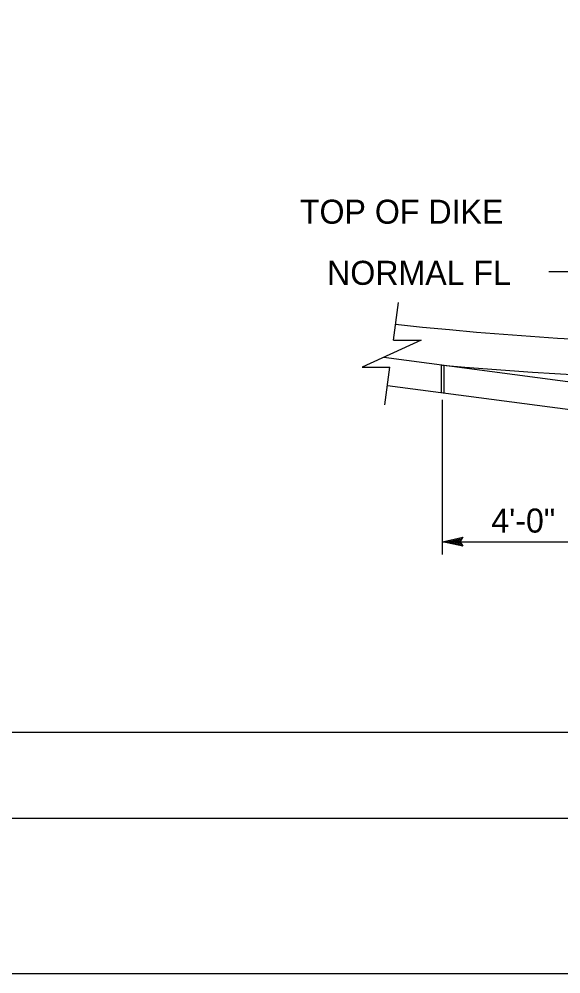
# Model space of a CAD drawing. Extents: x -894 to 866, y -476 to 714.
# Drawn here: x -217.4 to -59.5, y -476.4 to -198.4 of the extents above; entities that cross this region are included whole.
import ezdxf

# ---------------------------------------------------------------- set-up
doc = ezdxf.new("R2010")
doc.units = 0
for name, color, linetype in [('10 Sheet Format', 7, 'Continuous'), ('56 Stage 3 Anno', 7, 'Continuous'), ('57 Undefined', 7, 'Continuous'), ('60 Nongeo Data', 7, 'Continuous')]:
    doc.layers.add(name, color=color, linetype=linetype)

msp = doc.modelspace()

# ---------------------------------------------------------------- linework, layer by layer
at = {"layer": '10 Sheet Format'}
for p, q in [((-438.75, -406.04), (199.07, -406.04)), ((-863.43, -431.04), (836.58, -431.04))]:
    msp.add_line(p, q, dxfattribs=at)
for points in [[(-894.04, 713.56), (865.96, 713.56), (865.96, -476.44), (-894.04, -476.44)], [(-863.43, -431.04), (836.58, -431.04), (836.58, 668.96), (-863.43, 668.96)]]:
    msp.add_lwpolyline(points, close=True, dxfattribs=at)
at = {"layer": '56 Stage 3 Anno'}
for p, q in [((-63.02, -271.82), (-53.97, -271.82)), ((-94.03, -354.29), (-94.03, -309.22)), ((-94.03, -350.56), (-88.03, -349.23)), ((-92.64, -350.56), (-88.27, -349.59)), ((-91.27, -350.56), (-88.44, -349.94)), ((-89.89, -350.56), (-88.68, -350.3)), ((-88.03, -349.23), (-88.83, -350.56)), ((-88.03, -349.23), (-88.03, -349.23)), ((-94.03, -350.56), (-55.79, -350.56)), ((-88.03, -351.9), (-94.03, -350.56)), ((-94.03, -350.56), (-94.03, -350.56)), ((-88.25, -351.54), (-92.65, -350.56)), ((-88.48, -351.18), (-91.27, -350.56)), ((-88.66, -350.84), (-89.89, -350.56)), ((-88.83, -350.56), (-88.03, -351.9)), ((-88.03, -351.9), (-88.03, -351.9))]:
    msp.add_line(p, q, dxfattribs=at)
at = {"layer": '60 Nongeo Data'}
for p, q in [((-108.28, -291.84), (-106.85, -280.93)), ((-111.12, -296.86), (-44.97, -305.57)), ((-110.76, -310.67), (-109.33, -299.77)), ((-94.42, -299.06), (-94.42, -307.13)), ((-93.64, -299.11), (-93.64, -307.24)), ((-110.02, -305.07), (-44.88, -313.65))]:
    msp.add_line(p, q, dxfattribs=at)
msp.add_lwpolyline([(-108.28, -291.84), (-100.22, -291.89), (-117.39, -299.71), (-109.33, -299.77)], dxfattribs=at)
msp.add_arc((10.41, 858.2), 1162.01, 264.84315, 275.2118, dxfattribs=at)
msp.add_ellipse((9.75, 818.84), major_axis=(1106.22, -116.29), ratio=0.999984, start_param=4.711366, end_param=4.938152, dxfattribs=at)

# ---------------------------------------------------------------- texts
at = {"layer": '57 Undefined'}
for s, p in [('TOP OF DIKE', (-135.55, -257.95)), ('NORMAL FL', (-127.62, -275.75)), ('4\'-0"', (-79.79, -347.91))]:
    msp.add_text(s, height=7, dxfattribs=at).set_placement(p)

doc.saveas('drawing.dxf')
